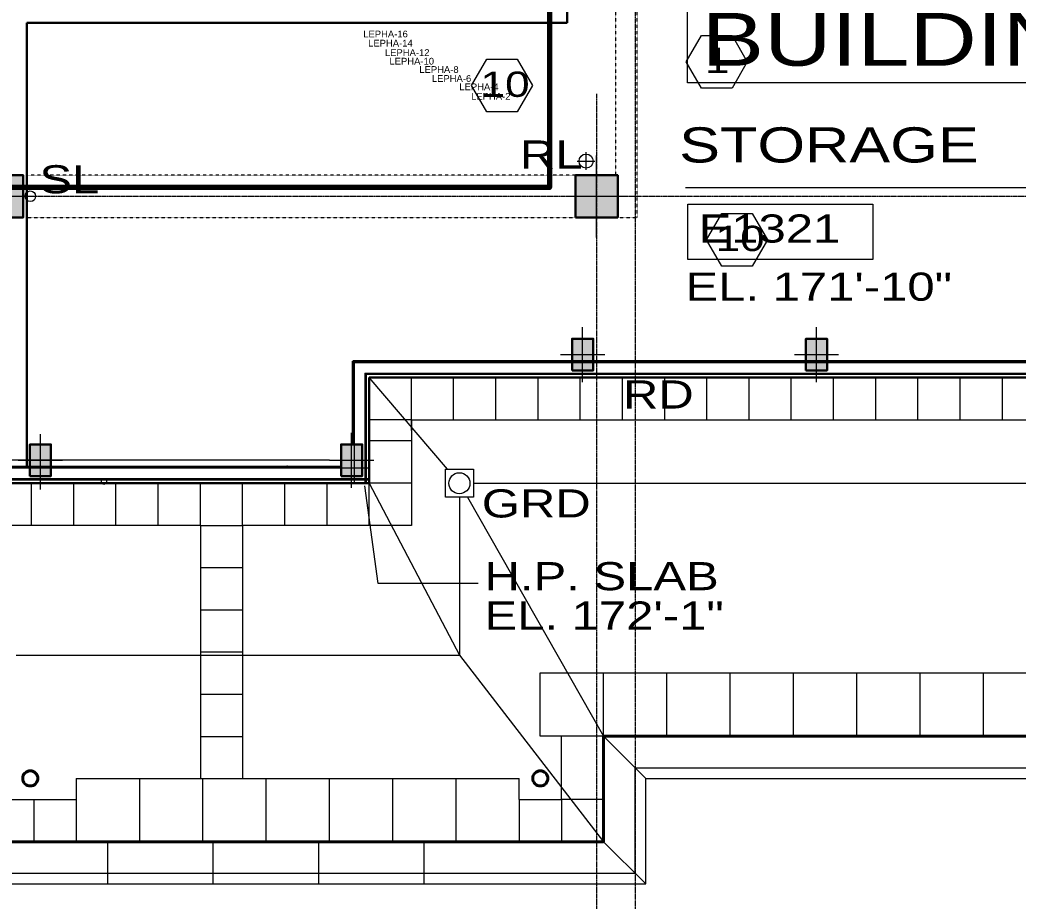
# Model space of a CAD drawing. Header units: inches. Extents: x -40190 to 0, y -3216 to 2257.
# Drawn here: x -29995 to -29427, y -34 to 467 of the extents above; entities that cross this region are included whole.
import ezdxf
from ezdxf import colors
from ezdxf.entities.mleader import LeaderData, LeaderLine
from ezdxf.enums import TextEntityAlignment as Align
from ezdxf.math import Vec2, Vec3

# ---------------------------------------------------------------- set-up
doc = ezdxf.new("R2010")
doc.units = ezdxf.units.IN
doc.header["$LTSCALE"] = 0.5
doc.header["$MEASUREMENT"] = 0
for name, pattern in [('A113$0$CENTER', [2, 1.25, -0.25, 0.25, -0.25]), ('A113$0$DGN Style 3', [242.953966, 173.538547, -69.415419]), ('A113$0$HIDDEN2', [0.1875, 0.125, -0.0625])]:
    doc.linetypes.add(name, pattern=pattern)
for name, color, linetype in [('0 @ 48', 7, 'Continuous'), ('0 @ 96', 7, 'Continuous'), ('A113$0$63', 8, 'Continuous'), ('A113$0$A roof pave', 8, 'Continuous'), ('A113$0$A-ANNO-IDEN', 8, 'Continuous'), ('A113$0$A-ANNO-PATT-13-14', 8, 'Continuous'), ('A113$0$A-ANNO-TEXT', 8, 'Continuous'), ('A113$0$A-COLS-COLS13-14', 8, 'Continuous'), ('A113$0$A-FLOR-CURB', 8, 'Continuous'), ('A113$0$A-FLOR-OVHD', 8, 'A113$0$HIDDEN2'), ('A113$0$A-FLOR-SLEEVE', 8, 'Continuous'), ('A113$0$A-GRID-GRD13-14', 8, 'Continuous'), ('A113$0$A-GRID-GRDP0-14', 8, 'Continuous'), ('A113$0$A-GRID-GRDP0-15', 8, 'Continuous'), ('A113$0$A-PLUMB-SLEEVE', 8, 'Continuous'), ('A113$0$A-roof cope', 8, 'Continuous'), ('A113$0$A-roof davi', 8, 'Continuous'), ('A113$0$A-WALL-FULL-EXTR', 8, 'Continuous'), ('A113$0$A-WALL-FULL-INTR', 8, 'Continuous'), ('A113$0$bp113 - A-ROOF-CRTS', 8, 'Continuous'), ('A113$0$bp113 - A-ROOF-RFDR', 8, 'Continuous'), ('A113$0$E-ELEC-WIND-WASH', 8, 'Continuous'), ('A113$0$Items below', 8, 'Continuous'), ('A113$0$Level 12', 8, 'Continuous'), ('A613$0$A-ANNO-REVS-BULL', 8, 'Continuous'), ('E-Anno-Note', 6, 'Continuous'), ('E-FIRE', 234, 'Continuous'), ('E-TEXT', 6, 'Continuous'), ('XREF', 7, 'Continuous')]:
    doc.layers.add(name, color=color, linetype=linetype)
doc.layers.add('E-Fire-Covr', color=240, linetype='Continuous', lineweight=70, plot=False)
doc.styles.add('A113$0$Arial', font='arial.ttf', dxfattribs={"height": 0.076839})
doc.styles.add('A113$0$style-Arial', font='arial.ttf')
doc.styles.add('A613$0$style-Arial', font='arial.ttf')
doc.styles.add('M08', font='arial.ttf', dxfattribs={"height": 7.68})
doc.styles.add('MAMEP ANNO', font='arial.ttf', dxfattribs={"height": 0.101562})

# ---------------------------------------------------------------- blocks, each defined once
blk = doc.blocks.new('*U587')
at = {"layer": 'A113$0$E-ELEC-WIND-WASH', "linetype": 'A113$0$DGN Style 3', "lineweight": 13, "flags": 128}
blk.add_lwpolyline([(1.44, -1.01), (0.01, -1.72), (-1.42, -1.01)], dxfattribs=at)
at = {"layer": 'A113$0$E-ELEC-WIND-WASH', "linetype": 'A113$0$DGN Style 3', "lineweight": 13}
blk.add_3dface([(-1.42, 1.08), (1.44, 1.08), (1.44, -1.01), (-1.42, -1.01)], dxfattribs=at)
blk = doc.blocks.new('*D654', base_point=(-22889.02, 387.16, -2660.42))
at = {"layer": 'A113$0$A-FLOR-SLEEVE', "linetype": 'Continuous', "lineweight": 0}
for p, q in [((-22889.02, 382.16, -2660.42), (-22889.02, 392.16, -2660.42)), ((-22894.02, 387.16, -2660.42), (-22884.02, 387.16, -2660.42))]:
    blk.add_line(p, q, dxfattribs=at)
blk = doc.blocks.new('A113')
at = {"layer": 'A113$0$A roof pave', "lineweight": 0}
for p, q in [((-23012.3091, 263.9985, -2660.425), (-22349.3246, 263.9503, -2660.425)), ((-22988.3134, 239.9963, -2660.425), (-22988.3134, 263.9963, -2660.425)), ((-22964.3134, 239.9963, -2660.425), (-22964.3134, 263.9963, -2660.425)), ((-22940.3134, 239.9963, -2660.425), (-22940.3134, 263.9963, -2660.425)), ((-22916.3134, 239.9963, -2660.425), (-22916.3134, 263.9963, -2660.425)), ((-22892.3134, 239.9963, -2660.425), (-22892.3134, 263.9963, -2660.425)), ((-22868.3134, 239.9963, -2660.425), (-22868.3134, 263.9963, -2660.425)), ((-22844.3134, 239.9963, -2660.425), (-22844.3134, 263.9963, -2660.425)), ((-22820.3134, 239.9963, -2660.425), (-22820.3134, 263.9963, -2660.425)), ((-22796.3134, 239.9963, -2660.425), (-22796.3134, 263.9963, -2660.425)), ((-22772.3134, 239.9963, -2660.425), (-22772.3134, 263.9963, -2660.425)), ((-22748.3134, 239.9963, -2660.425), (-22748.3134, 263.9963, -2660.425)), ((-22724.3134, 239.9963, -2660.425), (-22724.3134, 263.9963, -2660.425)), ((-22700.3134, 239.9963, -2660.425), (-22700.3134, 263.9963, -2660.425)), ((-22676.3134, 239.9963, -2660.425), (-22676.3134, 263.9963, -2660.425)), ((-22652.3134, 239.9963, -2660.425), (-22652.3134, 263.9963, -2660.425)), ((-22988.3134, 239.9963, -2660.425), (-23012.3134, 239.9963, -2660.425)), ((-22988.3134, 227.9941, -2660.425), (-23012.3134, 227.9941, -2660.425)), ((-23204.3134, 179.9985, -2660.425), (-23204.3134, 203.9985, -2660.425)), ((-23180.3134, 179.9985, -2660.425), (-23180.3134, 203.9985, -2660.425)), ((-23156.3134, 179.9985, -2660.425), (-23156.3134, 203.9985, -2660.425)), ((-23132.3134, 179.9985, -2660.425), (-23132.3134, 203.9985, -2660.425)), ((-23108.3134, 179.9985, -2660.425), (-23108.3134, 203.9985, -2660.425)), ((-23084.3134, 179.9985, -2660.425), (-23084.3134, 203.9985, -2660.425)), ((-23060.3134, 179.9985, -2660.425), (-23060.3134, 203.9985, -2660.425)), ((-23036.3134, 179.9985, -2660.425), (-23036.3134, 203.9985, -2660.425)), ((-23012.3134, 179.9985, -2660.425), (-23012.3134, 203.9985, -2660.425)), ((-22988.3134, 203.9963, -2660.425), (-23012.3134, 203.9963, -2660.425)), ((-23108.3134, 179.9985, -2660.425), (-23084.3134, 179.9985, -2660.425)), ((-23108.3134, 155.9985, -2660.425), (-23084.3134, 155.9985, -2660.425)), ((-23108.3134, 131.9985, -2660.425), (-23084.3134, 131.9985, -2660.425)), ((-23108.3134, 107.9985, -2660.425), (-23084.3134, 107.9985, -2660.425)), ((-22879.0236, 60.0949, -2660.425), (-22879.0236, 96.0949, -2660.425)), ((-22843.0236, 60.0949, -2660.425), (-22843.0236, 96.0949, -2660.425)), ((-22807.0236, 60.0949, -2660.425), (-22807.0236, 96.0949, -2660.425)), ((-22771.0236, 60.0949, -2660.425), (-22771.0236, 96.0949, -2660.425)), ((-22735.0236, 60.0949, -2660.425), (-22735.0236, 96.0949, -2660.425)), ((-22699.0236, 60.0949, -2660.425), (-22699.0236, 96.0949, -2660.425)), ((-22663.0236, 60.0949, -2660.425), (-22663.0236, 96.0949, -2660.425)), ((-23108.3134, 83.9985, -2660.425), (-23084.3134, 83.9985, -2660.425)), ((-23108.3134, 59.9985, -2660.425), (-23084.3134, 59.9985, -2660.425)), ((-22879.0236, 60.0949, -2660.425), (-22915.0236, 60.0949, -2660.425)), ((-23143.0236, 36.0949, -2660.425), (-23143.0236, 0.0949, -2660.425)), ((-23108.3134, 36.0949, -2660.425), (-23084.3134, 36.0949, -2660.425)), ((-23107.0236, 36.0949, -2660.425), (-23107.0236, 0.0949, -2660.425)), ((-23071.0236, 36.0949, -2660.425), (-23071.0236, 0.0949, -2660.425)), ((-23035.0236, 36.0949, -2660.425), (-23035.0236, 0.0949, -2660.425)), ((-22999.0236, 36.0949, -2660.425), (-22999.0236, 0.0949, -2660.425)), ((-22963.0236, 36.0949, -2660.425), (-22963.0236, 0.0949, -2660.425)), ((-23203.0236, 24.0949, -2660.425), (-23203.0236, 0.0949, -2660.425)), ((-23179.0236, 24.0949, -2660.425), (-23179.0236, 0.0949, -2660.425)), ((-22927.0236, 24.0949, -2660.425), (-22927.0236, 0.0949, -2660.425)), ((-22903.0236, 24.0949, -2660.425), (-22903.0236, 0.0949, -2660.425)), ((-22879.0236, 24.0949, -2660.425), (-22903.0236, 24.0949, -2660.425))]:
    blk.add_line(p, q, dxfattribs=at)
at = {"layer": 'A113$0$A roof pave', "lineweight": 13}
for p, q in [((-22988.3134, 239.9963, -2660.425), (-22988.3134, 179.9985, -2660.425)), ((-22988.3134, 239.9963, -2660.425), (-22373.3289, 239.9525, -2660.425)), ((-23108.3134, 179.9985, -2660.425), (-24116.3134, 179.9985, -2660.425)), ((-23108.3134, 179.9985, -2660.425), (-23108.3134, 36.0949, -2660.425)), ((-22988.3134, 179.9985, -2660.425), (-23084.3134, 179.9985, -2660.425)), ((-23084.3134, 179.9985, -2660.425), (-23084.3134, 36.0949, -2660.425)), ((-22915.0236, 60.0949, -2660.425), (-22915.0236, 96.0949, -2660.425)), ((-22915.0236, 96.0949, -2660.425), (-22447.0236, 96.0949, -2660.425)), ((-22903.0236, 24.0949, -2660.425), (-22903.0236, 60.0949, -2660.425)), ((-23179.0236, 36.0949, -2660.425), (-23108.3134, 36.0949, -2660.425)), ((-23179.0236, 36.0949, -2660.425), (-23179.0236, 24.0949, -2660.425)), ((-23084.3134, 36.0949, -2660.425), (-22927.0236, 36.0949, -2660.425)), ((-22927.0236, 24.0949, -2660.425), (-22927.0236, 36.0949, -2660.425)), ((-23227.0236, 24.0949, -2660.425), (-23179.0236, 24.0949, -2660.425)), ((-22927.0236, 24.0949, -2660.425), (-22903.0236, 24.0949, -2660.425))]:
    blk.add_line(p, q, dxfattribs=at)
at = {"layer": 'A113$0$A roof pave', "lineweight": 0, "elevation": -2660.425, "flags": 128}
blk.add_lwpolyline([(-22988.3134, 233.9963), (-22988.3134, 263.9963)], dxfattribs=at)
at = {"layer": 'A113$0$A-ANNO-IDEN', "lineweight": 13}
blk.add_line((-22832.4206, 372.2234), (-22581.8276, 372.2234), dxfattribs=at)
blk.add_3dface([(-22831.2208, 362.7067), (-22725.9587, 362.7067), (-22725.9587, 331.1771), (-22831.2208, 331.1771)], dxfattribs=at)
at = {"layer": 'A113$0$A-ANNO-PATT-13-14', "lineweight": 30}
for points in [[(-23209.0236, 355.1574, -4909.5523), (-23209.0236, 379.1574, -4909.5523), (-23233.0236, 355.1574, -4909.5523), (-23233.0236, 379.1574, -4909.5523)], [(-22871.0236, 355.1574, -4909.5523), (-22871.0236, 379.1574, -4909.5523), (-22895.0236, 355.1574, -4909.5523), (-22895.0236, 379.1574, -4909.5523)]]:
    blk.add_solid(points, dxfattribs=at)
at = {"layer": 'A113$0$A-ANNO-PATT-13-14', "lineweight": 0}
for points in [[(-22896.9621, 286.0949, -4909.5523), (-22884.9622, 286.0949, -4909.5523), (-22896.9621, 268.0949, -4909.5523), (-22884.9622, 268.0949, -4909.5523)], [(-22763.9632, 286.0881, -4909.5523), (-22751.9633, 286.0881, -4909.5523), (-22763.9632, 268.0881, -4909.5523), (-22751.9633, 268.0881, -4909.5523)], [(-23205.2652, 225.9985, -4909.5523), (-23193.2653, 225.9985, -4909.5523), (-23205.2652, 207.9985, -4909.5523), (-23193.2653, 207.9985, -4909.5523)], [(-23028.3134, 225.9988, -4909.5523), (-23016.3134, 225.9988, -4909.5523), (-23028.3134, 207.9988, -4909.5523), (-23016.3134, 207.9988, -4909.5523)]]:
    blk.add_solid(points, dxfattribs=at)
at = {"layer": 'A113$0$A-ANNO-TEXT', "lineweight": 0, "flags": 128}
blk.add_lwpolyline([(-22950.3475, 146.8502), (-23007.2732, 146.8502), (-23014.8903, 202.5599)], dxfattribs=at)
at = {"layer": 'A113$0$A-ANNO-TEXT', "lineweight": 13}
blk.add_3dface([(-22831.3421, 525.3076), (-22484.3989, 525.3076), (-22484.3989, 431.7131), (-22831.3421, 431.7131)], dxfattribs=at)
at = {"layer": 'A113$0$A-COLS-COLS13-14', "lineweight": 0}
for p, q in [((-22883.0236, 343.6178, -4909.5523), (-22883.0236, 390.4171, -4909.5523)), ((-23238.5718, 367.1574, -4909.5523), (-23203.5752, 367.1574, -4909.5523)), ((-22900.5718, 367.1574, -4909.5523), (-22865.5752, 367.1574, -4909.5523)), ((-23199.2652, 200.4497, -4909.5523), (-23199.2652, 231.804, -4909.5523)), ((-23211.8406, 216.9985, -4909.5523), (-23186.6899, 216.9985, -4909.5523))]:
    blk.add_line(p, q, dxfattribs=at)
at = {"layer": 'A113$0$A-COLS-COLS13-14', "lineweight": 13}
for p, q in [((-22890.9622, 261.5196, -4909.5523), (-22890.9622, 292.6702, -4909.5523)), ((-22757.9633, 261.5128, -4909.5523), (-22757.9633, 292.6634, -4909.5523)), ((-22903.5375, 277.0949, -4909.5523), (-22878.3868, 277.0949, -4909.5523)), ((-22770.5386, 277.0881, -4909.5523), (-22745.3879, 277.0881, -4909.5523)), ((-23022.3134, 201.4234, -4909.5523), (-23022.3134, 232.5741, -4909.5523)), ((-23034.8887, 216.9988, -4909.5523), (-23009.7381, 216.9988, -4909.5523))]:
    blk.add_line(p, q, dxfattribs=at)
at = {"layer": 'A113$0$A-COLS-COLS13-14', "lineweight": 30}
for points in [[(-23233.0236, 355.1574, -4909.5523), (-23209.0236, 355.1574, -4909.5523), (-23209.0236, 379.1574, -4909.5523), (-23233.0236, 379.1574, -4909.5523)], [(-22895.0236, 355.1574, -4909.5523), (-22871.0236, 355.1574, -4909.5523), (-22871.0236, 379.1574, -4909.5523), (-22895.0236, 379.1574, -4909.5523)], [(-22896.9621, 268.0949, -4909.5523), (-22884.9622, 268.0949, -4909.5523), (-22884.9622, 286.0949, -4909.5523), (-22896.9621, 286.0949, -4909.5523)], [(-22763.9632, 268.0881, -4909.5523), (-22751.9633, 268.0881, -4909.5523), (-22751.9633, 286.0881, -4909.5523), (-22763.9632, 286.0881, -4909.5523)], [(-23205.2652, 207.9985, -4909.5523), (-23193.2653, 207.9985, -4909.5523), (-23193.2653, 225.9985, -4909.5523), (-23205.2652, 225.9985, -4909.5523)], [(-23028.3134, 207.9988, -4909.5523), (-23016.3134, 207.9988, -4909.5523), (-23016.3134, 225.9988, -4909.5523), (-23028.3134, 225.9988, -4909.5523)]]:
    blk.add_3dface(points, dxfattribs=at)
at = {"layer": 'A113$0$A-FLOR-CURB', "lineweight": 0}
for p, q in [((-23020.8134, 272.5949, 1992.7541), (-23020.8134, 203.9985, 1992.7541)), ((-23020.8134, 272.5949, 1992.7541), (-22340.8289, 272.5949, 1992.7541)), ((-23014.8134, 266.5949, 1992.7541), (-23014.8134, 203.9985, 1992.7541)), ((-23014.8134, 266.5949, 1992.7541), (-22346.8289, 266.5949, 1992.7541)), ((-23012.3134, 212.4985, 1992.7541), (-23545.4984, 212.4985, 1992.7541)), ((-23012.3134, 206.4985, 1992.7541), (-23558.9983, 206.4985, 1992.7541))]:
    blk.add_line(p, q, dxfattribs=at)
at = {"layer": 'A113$0$A-FLOR-OVHD', "lineweight": 13}
for p, q in [((-22872.0236, 379.1573, 1992.7541), (-22872.0236, 537.1631, 1992.7541)), ((-22860.0236, 355.1574, 1992.7541), (-22860.0236, 537.1631, 1992.7541)), ((-22895.0236, 379.1574, 1992.7541), (-23207.0237, 379.1574, 1992.7541)), ((-23207.0236, 355.1574, 1992.7541), (-22860.0236, 355.1574, 1992.7541))]:
    blk.add_line(p, q, dxfattribs=at)
at = {"layer": 'A113$0$A-FLOR-SLEEVE', "lineweight": 13}
blk.add_circle((-22889.0236, 387.1574, -2660.425), 4, dxfattribs=at)
at = {"layer": 'A113$0$A-GRID-GRD13-14', "lineweight": 0}
blk.add_line((-23034.8887, 216.9988, 0.001), (-24155.5004, 216.9988, 0.001), dxfattribs=at)
at = {"layer": 'A113$0$A-GRID-GRDP0-14', "linetype": 'A113$0$CENTER', "lineweight": 0}
blk.add_line((-22883.0236, 425.4117), (-22883.0236, -201.1205), dxfattribs=at)
at = {"layer": 'A113$0$A-GRID-GRDP0-15', "linetype": 'A113$0$CENTER', "lineweight": 0}
for p, q in [((-22861.0236, 2113.2362), (-22861.0236, -797.9051)), ((-24358.5266, 367.1574), (-20364.9322, 367.1574))]:
    blk.add_line(p, q, dxfattribs=at)
at = {"layer": 'A113$0$A-PLUMB-SLEEVE', "lineweight": 13}
blk.add_circle((-23205.0236, 367.1574, -2660.425), 3, dxfattribs=at)
at = {"layer": 'A113$0$A-roof cope', "lineweight": 40}
for p, q in [((-22879.0236, 0.0949, -2660.425), (-22879.0236, 60.0949, -2660.425)), ((-22879.0236, 60.0949, -2660.425), (-22483.0236, 60.0949, -2660.425)), ((-24403.0236, 0.0949, -2660.425), (-22879.0236, 0.0949, -2660.425))]:
    blk.add_line(p, q, dxfattribs=at)
at = {"layer": 'A113$0$A-roof cope', "lineweight": 0}
for p, q in [((-22855.0236, 36.0949, -2660.425), (-22879.0236, 60.0949, -2660.425)), ((-23161.0139, -23.9051, -2660.425), (-23161.0139, 0.0949, -2660.425)), ((-23101.0139, -23.9051, -2660.425), (-23101.0139, 0.0949, -2660.425)), ((-23041.0139, -23.9051, -2660.425), (-23041.0139, 0.0949, -2660.425)), ((-22981.0139, -23.9051, -2660.425), (-22981.0139, 0.0949, -2660.425)), ((-22855.0236, -23.9051, -2660.425), (-22879.0236, 0.0949, -2660.425))]:
    blk.add_line(p, q, dxfattribs=at)
at = {"layer": 'A113$0$A-roof cope', "lineweight": 13}
for p, q in [((-22855.0236, 36.0949, -2660.425), (-22507.0236, 36.0949, -2660.425)), ((-22855.0236, -23.9051, -2660.425), (-22855.0236, 36.0949, -2660.425)), ((-24427.0236, -23.9051, -2660.425), (-22855.0236, -23.9051, -2660.425))]:
    blk.add_line(p, q, dxfattribs=at)
at = {"layer": 'A113$0$A-roof davi', "lineweight": 40, "extrusion": (0, 0, -1)}
for centre in [(23205.0236, 36.0949, 2660.425), (22915.0236, 36.0949, 2660.425)]:
    blk.add_circle(centre, 4.319, dxfattribs=at)
at = {"layer": 'A113$0$A-WALL-FULL-EXTR', "lineweight": 30}
for p, q in [((-23028.3134, 213.2485, 1992.7541), (-23545.4984, 213.2485, 1992.7541)), ((-23012.3134, 205.9985, 1992.7541), (-23559.4983, 205.9985, 1992.7541)), ((-23012.3134, 203.9985, 1992.7541), (-23561.4983, 203.9985, 1992.7541))]:
    blk.add_line(p, q, dxfattribs=at)
at = {"layer": 'A113$0$A-WALL-FULL-INTR', "lineweight": 30}
for p, q in [((-22899.6718, 492.91, 1992.7541), (-22899.6718, 465.873, 1992.7541)), ((-23207.0238, 465.8734, 1992.7541), (-23207.0234, 213.3238, 1992.7541)), ((-23207.0238, 465.8734, 1992.7541), (-22899.6718, 465.873, 1992.7541)), ((-23021.5634, 273.3449, 1992.7541), (-23021.5634, 225.9988, 1992.7541)), ((-23021.5634, 273.3449, 1992.7541), (-22340.0789, 273.3449, 1992.7541)), ((-23014.3134, 266.0949, 1992.7541), (-23014.3134, 203.9985, 1992.7541)), ((-23014.3134, 266.0949, 1992.7541), (-22347.3289, 266.0949, 1992.7541)), ((-23012.3134, 264.0949, 1992.7541), (-22349.3289, 264.0949, 1992.7541)), ((-23012.3134, 264.0949, 1992.7541), (-23012.3134, 203.9985, 1992.7541))]:
    blk.add_line(p, q, dxfattribs=at)
at = {"layer": 'A113$0$bp113 - A-ROOF-CRTS', "lineweight": 13}
for p, q in [((-22967.8562, 211.9503, -2660.425), (-23012.3091, 263.9985, -2660.425)), ((-23012.3134, 203.9985, -2660.425), (-22961.0236, 106.0949, -2660.425)), ((-22953.0236, 203.9503, -2660.425), (-22409.0236, 203.9503, -2660.425)), ((-22961.0236, 195.9503, -2660.425), (-22961.0236, 106.0949, -2660.425)), ((-22956.4635, 195.9503, -2660.425), (-22879.0236, 60.0949, -2660.425)), ((-23213.0236, 106.0949, -2660.425), (-22961.0236, 106.0949, -2660.425)), ((-22961.0236, 106.0949, -2660.425), (-22879.0236, 0.0949, -2660.425))]:
    blk.add_line(p, q, dxfattribs=at)
at = {"layer": 'A113$0$bp113 - A-ROOF-RFDR', "lineweight": 13}
blk.add_circle((-22961.0236, 203.9503, -2660.425), 6, dxfattribs=at)
blk.add_3dface([(-22969.0236, 211.9503, -2660.425), (-22953.0236, 211.9503, -2660.425), (-22953.0236, 195.9503, -2660.425), (-22969.0236, 195.9503, -2660.425)], dxfattribs=at)
at = {"layer": 'A113$0$Items below', "lineweight": 0}
for p, q in [((-22861.0236, 42.0949, -2660.425), (-22501.0236, 42.0949, -2660.425)), ((-22861.0236, -17.9051, -2660.425), (-22861.0236, 42.0949, -2660.425)), ((-24421.0236, -17.9051, -2660.425), (-22861.0236, -17.9051, -2660.425))]:
    blk.add_line(p, q, dxfattribs=at)
at = {"layer": 'A113$0$Level 12', "lineweight": 0}
blk.add_point((-23059.0538, 213.6841, 1992.7541), dxfattribs=at)
at = {"layer": 'A113$0$A-FLOR-SLEEVE', "lineweight": 0}
blk.add_blockref('*D654', (-22889.0236, 387.1574, -2660.425), dxfattribs=at)
at = {"layer": 'A113$0$E-ELEC-WIND-WASH', "lineweight": 13}
blk.add_blockref('*U587', (-23163.2063, 204.9523, 1992.7541), dxfattribs=at)
at = {"layer": 'A113$0$63', "lineweight": 0, "style": 'A113$0$style-Arial', "width": 1.246875}
blk.add_text('RD', height=16, dxfattribs=at).set_placement((-22868.0574, 246.4397, -0.001))
at = {"layer": 'A113$0$A-ANNO-IDEN', "lineweight": 13, "style": 'A113$0$style-Arial', "width": 1.246875}
for s, height, p in [('STORAGE', 20, (-22836.0813, 386.3691)), ('E1321', 16, (-22825.0367, 340.8199))]:
    blk.add_text(s, height=height, dxfattribs=at).set_placement(p)
at = {"layer": 'A113$0$A-ANNO-TEXT', "lineweight": 70, "style": 'A113$0$style-Arial'}
for s, height, width, p in [('BUILDING', 30, 1.266666, (-22823.2082, 441.406)), ('GRD', 16, 1.246875, (-22948.3005, 184.4725))]:
    blk.add_text(s, height=height, dxfattribs=dict(at, width=width)).set_placement(p)
at = {"layer": 'A113$0$A-ANNO-TEXT', "lineweight": 13, "style": 'A113$0$style-Arial', "width": 1.246875}
for s, height, p in [('SL', 16, (-23199.8445, 368.828)), ('EL. 171\'-10"', 15.999998, (-22832.4797, 307.7678)), ('H.P. SLAB', 16, (-22946.7508, 143.0981)), ('EL. 172\'-1"', 15.999998, (-22946.7508, 120.6981))]:
    blk.add_text(s, height=height, dxfattribs=at).set_placement(p)
at = {"layer": 'A113$0$A-ANNO-TEXT', "lineweight": 13, "insert": (-22926.6312, 382.9076), "char_height": 15.999998, "attachment_point": 7, "line_spacing_factor": 0.6, "style": 'A113$0$Arial'}
blk.add_mtext('\\H1x;\\W1.24688;RL', dxfattribs=at)
blk = doc.blocks.new('A613')
at = {"layer": 'A613$0$A-ANNO-REVS-BULL', "lineweight": 13, "elevation": 0.01, "flags": 128}
for points in [[(-22823.35, 458.68), (-22806.03, 458.68), (-22797.37, 443.68), (-22806.03, 428.68), (-22823.35, 428.68), (-22832.01, 443.68), (-22823.35, 458.68)], [(-22811.85, 357.45), (-22794.53, 357.45), (-22785.87, 342.45), (-22794.53, 327.45), (-22811.85, 327.45), (-22820.51, 342.45), (-22811.85, 357.45)]]:
    blk.add_lwpolyline(points, close=True, dxfattribs=at)
at = {"layer": 'A613$0$A-ANNO-REVS-BULL', "lineweight": 13, "flags": 128}
blk.add_lwpolyline([(-22945.48, 445.13), (-22928.16, 445.13), (-22919.5, 430.13), (-22928.16, 415.13), (-22945.48, 415.13), (-22954.14, 430.13), (-22945.48, 445.13)], close=True, dxfattribs=at)
at = {"layer": 'A613$0$A-ANNO-REVS-BULL', "lineweight": 13, "style": 'A613$0$style-Arial', "width": 1.246876}
for s, p in [('1', (-22814.37, 444.43, 0.01)), ('10', (-22935.05, 430.88)), ('10', (-22801.42, 343.2, 0.01))]:
    blk.add_text(s, height=14.4, dxfattribs=at).set_placement(p, align=Align.MIDDLE_CENTER)
blk = doc.blocks.new('FA-StrobeSymbol-Anno')
at = {"color": 0, "linetype": 'ByBlock'}
for p, q in [((-0.044, 0.044), (-0.074, 0.074)), ((0.044, 0.044), (0.074, 0.074)), ((-0.044, -0.044), (-0.074, -0.074)), ((0.044, -0.044), (0.074, -0.074))]:
    blk.add_line(p, q, dxfattribs=at)
blk.add_circle((0, 0), 0.0403, dxfattribs=at)
blk = doc.blocks.new('*U1311')
at = {"layer": '0 @ 48', "color": 0, "linetype": 'ByBlock', "xscale": 24, "yscale": 24, "zscale": 24, "rotation": 90.00000000000004}
blk.add_blockref('FA-StrobeSymbol-Anno', (-4, 0), dxfattribs=at)
at = {"layer": '0 @ 96', "color": 0, "linetype": 'ByBlock', "xscale": 48, "yscale": 48, "zscale": 48, "rotation": 90.00000000000004}
blk.add_blockref('FA-StrobeSymbol-Anno', (-4, 0), dxfattribs=at)
blk = doc.blocks.new('FA-Speaker-Anno')
at = {"color": 0, "linetype": 'ByBlock'}
for p, q in [((0.0833, 0), (0.1562, 0.0417)), ((0.1562, -0.0417), (0.0833, 0)), ((0.1562, 0.0417), (0.1562, -0.0417))]:
    blk.add_line(p, q, dxfattribs=at)
blk.add_lwpolyline([(0, 0.0417), (0.0833, 0.0417), (0.0833, -0.0417), (0, -0.0417)], close=True, dxfattribs=at)
blk = doc.blocks.new('*U1312')
at = {"layer": '0 @ 48', "color": 0, "linetype": 'ByBlock', "xscale": 48, "yscale": 48, "zscale": 48, "rotation": 180}
blk.add_blockref('FA-Speaker-Anno', (-2, 0), dxfattribs=at)
at = {"layer": '0 @ 96', "color": 0, "linetype": 'ByBlock', "xscale": 96, "yscale": 96, "zscale": 96, "rotation": 180}
blk.add_blockref('FA-Speaker-Anno', (0, 0), dxfattribs=at)
blk = doc.blocks.new('*U364')
at = {"layer": 'E-Fire-Covr'}
blk.add_lwpolyline([(-336, 7.24), (-336, 168), (0, 168), (0, -168), (-336, -168), (-336, -7.3)], dxfattribs=at)
for name in ['*U1312', '*U1311']:
    blk.add_blockref(name, (0, 0))
at = {"color": 6, "style": 'MAMEP ANNO'}
blk.add_text('30', height=7.5, dxfattribs=at).set_placement((-14.41, -5.68))
at = {"layer": 'E-Fire-Covr', "style": 'MAMEP ANNO'}
blk.add_text('30', height=7.5, rotation=90, dxfattribs=at).set_placement((-336, 0), align=Align.MIDDLE_CENTER)

msp = doc.modelspace()

# ---------------------------------------------------------------- block references
at = {"layer": 'E-FIRE'}
msp.add_blockref('*U364', (-29693.6, 540.17), dxfattribs=at)
at = {"layer": 'XREF'}
for name in ['A113', 'A613']:
    msp.add_blockref(name, (-6783.71, 0), dxfattribs=at)

# ---------------------------------------------------------------- texts
at = {"layer": 'E-TEXT', "style": 'M08'}
for s, p in [('LEPHA-16', (-29799.42, 457.5, 0)), ('LEPHA-14', (-29796.63, 452.32, 0)), ('LEPHA-12', (-29787.09, 446.98, 0)), ('LEPHA-10', (-29784.51, 442.06, 0)), ('LEPHA-8', (-29767.55, 437.32, 0)), ('LEPHA-6', (-29760.39, 432.22, 0)), ('LEPHA-4', (-29744.8, 427.47)), ('LEPHA-2', (-29738.06, 422.05))]:
    msp.add_text(s, height=3.84, dxfattribs=at).set_placement(p)

# ---------------------------------------------------------------- leaders
at = {"layer": 'E-Anno-Note'}
ml = msp.add_multileader_mtext('Standard', dxfattribs=at)
ml.set_content('2P-30A/NFSS FOR GENERATOR JACKET WATER HEATER (480V, 1%%C)', color=(89, 89, 89), style='MAMEP ANNO')
ml.set_leader_properties(color=256, linetype='Continuous')
ml.build(insert=Vec2(0, 0))
ml.multileader.update_dxf_attribs({"has_dogleg": 0, "text_right_attachment_type": 3, "dogleg_length": 3.84, "arrow_head_size": 12, "scale": 96})
ctx = ml.context
ctx.base_point, ctx.scale, ctx.char_height, ctx.arrow_head_size, ctx.landing_gap_size, ctx.plane_origin = Vec3(-22107.96, 375.32), 96, 7.68, 12, 3.75, Vec3(-21875.4, 379.52)
ctx.right_attachment, ctx.text_align_type = 3, 2
notes = []
notes.append((ctx, [(0, (1, 1, 0), (-21547.33, 362.1), (-1, 0), 369, [(0, [(-21843.69, 423.13), (-21908.59, 362.1)], 0, [])])]))
ctx.mtext.insert, ctx.mtext.width, ctx.mtext.alignment, ctx.mtext.flow_direction = Vec3(-21920.08, 380.29), 190.3092, 3, 5
for ctx, leaders in notes:
    for number, flags, end, landing, length, lines in leaders:
        leader = LeaderData()
        leader.index, (leader.has_last_leader_line, leader.has_dogleg_vector, leader.attachment_direction) = number, flags
        leader.last_leader_point, leader.dogleg_vector, leader.dogleg_length = Vec3(end), Vec3(landing), length
        for number, points, colour, breaks in lines:
            line = LeaderLine()
            line.index, line.vertices, line.color, line.breaks = number, Vec3.list(points), colors.encode_raw_color(colour), breaks
            leader.lines.append(line)
        ctx.leaders.append(leader)

doc.saveas('drawing.dxf')
